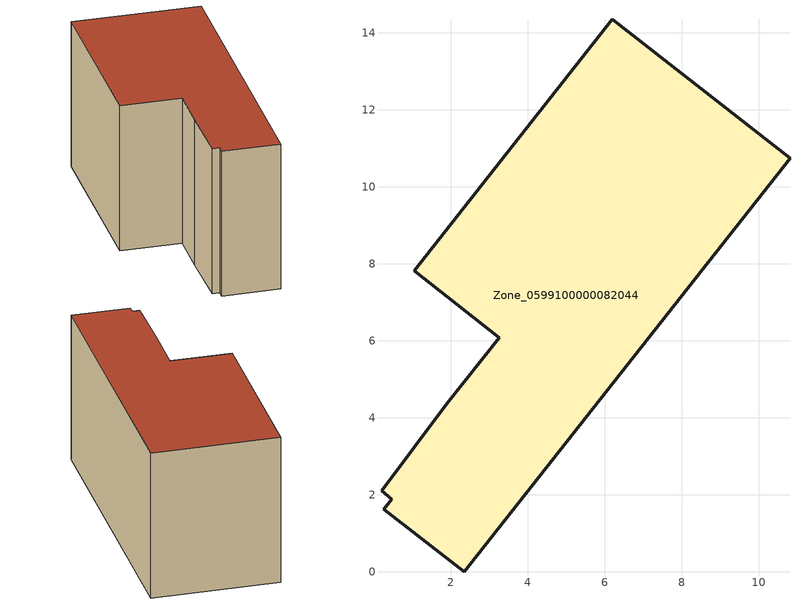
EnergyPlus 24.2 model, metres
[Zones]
Zone_0599100000082044
 floor ground (C_G): 6.19,14.35 10.81,10.74 2.35,0 0.27,1.63 0.47,1.89 0.2,2.11 1.9,4.36 3.26,6.08 1.05,7.82 z3.56
 wall outside (C_F): 10.81,10.74 6.19,14.35 1.05,7.82 3.26,6.08 1.9,4.36 0.2,2.11 0.47,1.89 0.27,1.63 2.35,0 10.81,10.74 z3.56:10.65
 roof outside (C_R): 0.47,1.89 0.27,1.63 2.35,0 10.81,10.74 6.19,14.35 1.05,7.82 3.26,6.08 1.9,4.36 0.2,2.11 z10.65
[BUILDING]
Pand.0599100000082044: North Axis=0; Terrain=City; Loads Convergence Tolerance Value=0.04; Temperature Convergence Tolerance Value=0.4; Solar Distribution=FullExterior; Maximum Number of Warmup Days=25; Minimum Number of Warmup Days=1
[Site:Location]
Rotterdam.The.Hague.AP_ZH_NLD Design_Conditions: Latitude=51.96; Longitude=4.45; Time Zone=1; Elevation=-4.5
[SITE:GROUNDTEMPERATURE:BUILDINGSURFACE]
18, 18, 18, 18, 18, 18, 18, 18, 18, 18, 18, 18
[MATERIAL] Thermal Absorptance=0.9; Solar Absorptance=0.7; Visible Absorptance=0.7
Name | Roughness | Thickness | Conductivity | Density | Specific Heat
G.TI.1946 | MediumSmooth | 0.15 | 1 | 540 | 1210
F.TI.1946 | Rough | 0.3 | 0.857143 | 1920 | 840
R.TI.1946 | MediumRough | 0.2 | 0.1 | 1500 | 1000
[CONSTRUCTION]
C_G: G.TI.1946
C_F: F.TI.1946
C_R: R.TI.1946
[ZONE]
Zone_0599100000082044: Type=1; Multiplier=1; Ceiling Height=Autocalculate; Volume=Autocalculate; Floor Area=autocalculate; Part of Total Floor Area=Yes
[ZONEINFILTRATION:DESIGNFLOWRATE]
Infil_Zone_0599100000082044: Zone or ZoneList or Space or SpaceList=Zone_0599100000082044; Schedule=AlwaysOn; Design Flow Rate Calculation Method=Flow/Area; Flow Rate per Floor Area=0.003; Constant Term Coefficient=1; Temperature Term Coefficient=0; Velocity Term Coefficient=0; Velocity Squared Term Coefficient=0
[HVACTEMPLATE:ZONE:IDEALLOADSAIRSYSTEM]
Zone_0599100000082044: Maximum Heating Supply Air Temperature=50; Minimum Cooling Supply Air Temperature=13; Maximum Heating Supply Air Humidity Ratio=0.0156; Minimum Cooling Supply Air Humidity Ratio=0.0077; Heating Limit=NoLimit; Cooling Limit=NoLimit; Dehumidification Control Type=ConstantSensibleHeatRatio; Cooling Sensible Heat Ratio=0.7; Dehumidification Setpoint=60; Humidification Control Type=None; Humidification Setpoint=30; Outdoor Air Method=None; Outdoor Air Flow Rate per Person=0.00944; Outdoor Air Flow Rate per Zone Floor Area=0; Outdoor Air Flow Rate per Zone=0; Demand Controlled Ventilation Type=None; Outdoor Air Economizer Type=NoEconomizer; Heat Recovery Type=None; Sensible Heat Recovery Effectiveness=0.7; Latent Heat Recovery Effectiveness=0.65
[ZONECONTROL:THERMOSTAT]
ThermostatControl_Zone_0599100000082044: Zone or ZoneList=Zone_0599100000082044; Control Type Schedule=DualSetpointControlType; Control 1=Thermostat_Zone_0599100000082044; Temperature Difference Between Cutout And Setpoint=0
[THERMOSTATSETPOINT:DUALSETPOINT]
Thermostat_Zone_0599100000082044: Heating Setpoint Temperature Schedule=HeatingSetpoint_Zone_0599100000082044; Cooling Setpoint Temperature Schedule=CoolingSetpoint_Zone_0599100000082044
[SCHEDULE:COMPACT]
HeatingSetpoint_Zone_0599100000082044: Through: 12/31, For: AllDays, Until: 24:00, 21
CoolingSetpoint_Zone_0599100000082044: Through: 12/31, For: AllDays, Until: 24:00, 24
DualSetpointControlType: Through: 12/31, For: AllDays, Until: 24:00, 4
AlwaysOn: Through: 12/31, For: AllDays, Until: 24:00, 1
